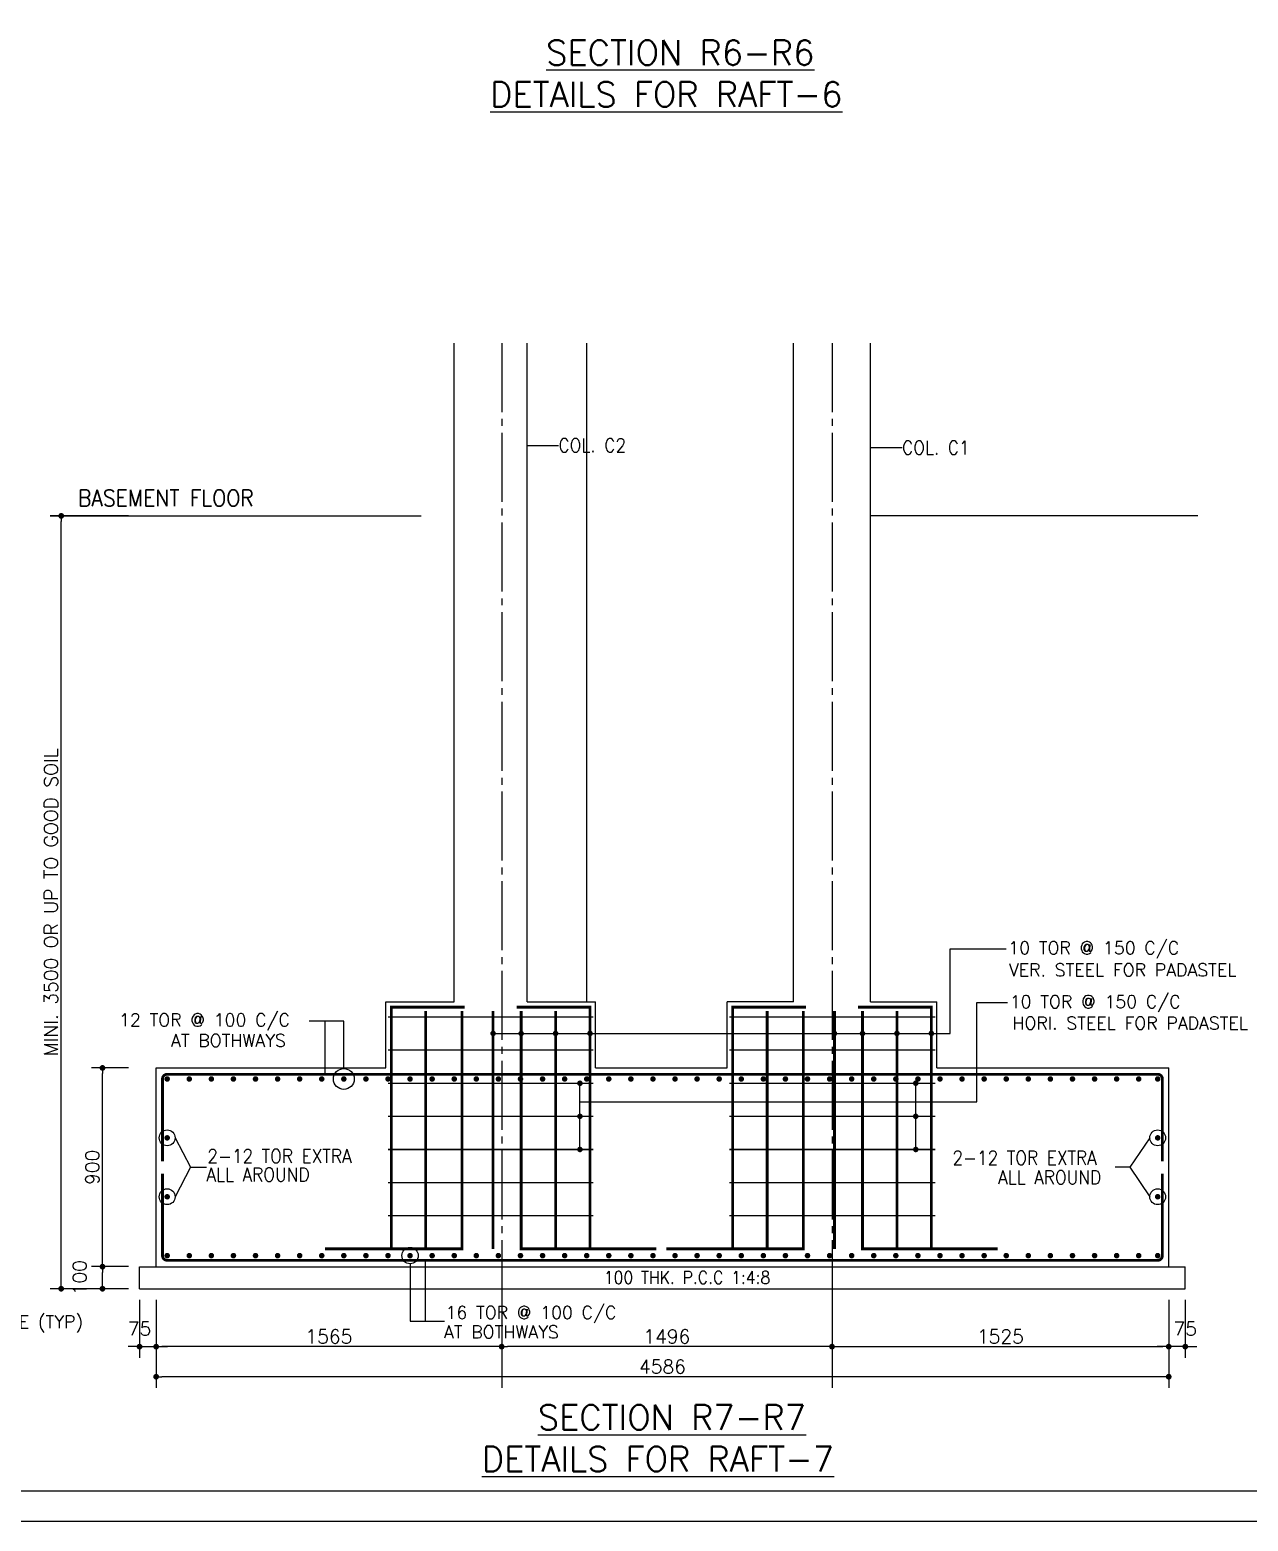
# Model space of a CAD drawing. Extents: x -200722 to 834823, y -494970 to 88783.
# Drawn here: x 491983 to 514054, y -104950 to -77936 of the extents above; entities that cross this region are included whole.
import ezdxf
from ezdxf.enums import TextEntityAlignment as Align

# ---------------------------------------------------------------- set-up
doc = ezdxf.new("R2010")
doc.units = 0
doc.header["$LTSCALE"] = 100
doc.header["$MEASUREMENT"] = 0
doc.header["$PDMODE"] = 34
for name, pattern in [('ACAD_ISO04W100', [30, 24, -3, 0, -3]), ('CL', [3.25, 2.5, -0.25, 0.25, -0.25]), ('HIDDEN', [0.375, 0.25, -0.125])]:
    doc.linetypes.add(name, pattern=pattern)
doc.layers.get('0').update_dxf_attribs({"linetype": 'CONTINUOUS'})
doc.layers.get('DEFPOINTS').update_dxf_attribs({"linetype": 'CONTINUOUS'})
for name, color, linetype in [('5', 4, 'CONTINUOUS'), ('A-Grid', 5, 'ACAD_ISO04W100'), ('BEAM', 4, 'CONTINUOUS'), ('STEEL', 6, 'CONTINUOUS'), ('TEXT', 2, 'CONTINUOUS')]:
    doc.layers.add(name, color=color, linetype=linetype)
doc.layers.add('9_PRINT BOUNDARY_NON PRINT', color=32, linetype='CONTINUOUS', plot=False)
doc.layers.add('9_TITLE TEXT', color=7, linetype='CONTINUOUS', lineweight=20)
doc.styles.add('ROMANS', font='romans.shx')
doc.styles.get("Standard").update_dxf_attribs({"font": 'simplex.shx'})
doc.dimstyles.new('STANDARD$0', dxfattribs={"dimtxt": 2.5, "dimasz": 2.5, "dimexe": 2, "dimexo": 0.7, "dimgap": 0.9, "dimtad": 1, "dimdec": 0, "dimdsep": 46, "dimtxsty": 'ROMANS', "dimcen": 0.09, "dimclrd": 4, "dimclre": 4, "dimclrt": 3, "dimadec": 0, "dimazin": 0, "dimtfac": 1, "dimtdec": 0, "dimtmove": 0, "dimatfit": 3, "dimfxl": 1, "dimtolj": 1, "dimtzin": 0, "dimarcsym": 0})

# ---------------------------------------------------------------- blocks, each defined once
blk = doc.blocks.new('DOT')
at = {"color": 0, "linetype": 'ByBlock'}
blk.add_line((-0.5, 0), (-1, 0), dxfattribs=at)
at = {"color": 0, "linetype": 'ByBlock', "const_width": 0.5}
blk.add_lwpolyline([(-0.25, 0, 1), (0.25, 0, 1)], format="xyb", close=True, dxfattribs=at)
blk = doc.blocks.new('*D905')
at = {"layer": 'BEAM', "color": 0, "lineweight": -2, "transparency": 16777216}
for p, q in [((493771, -100340), (493099, -100340)), ((493299, -100636), (493299, -100444)), ((493771, -100740), (493099, -100740))]:
    blk.add_line(p, q, dxfattribs=at)
at = {"layer": 'DEFPOINTS', "color": 0, "lineweight": -3, "transparency": 16777216}
for p in [(493299, -100340), (493971, -100340), (493971, -100740)]:
    blk.add_point(p, dxfattribs=at)
at = {"layer": 'BEAM', "color": 0, "lineweight": -2, "transparency": 16777216, "xscale": 104, "yscale": 104, "zscale": 104}
for p, rotation in [((493299, -100340), 90), ((493299, -100740), 270)]:
    blk.add_blockref('DOT', p, dxfattribs=dict(at, rotation=rotation))
at = {"layer": 'BEAM', "color": 0, "transparency": 16777216, "insert": (492885, -100540), "char_height": 248, "attachment_point": 5, "rotation": 90}
blk.add_mtext('\\A1;100', dxfattribs=at)
blk = doc.blocks.new('_DOT')
at = {"color": 0, "linetype": 'ByBlock'}
blk.add_line((-0.5, 0), (-1, 0), dxfattribs=at)
at = {"color": 0, "linetype": 'ByBlock', "const_width": 0.5}
blk.add_lwpolyline([(-0.25, 0, 1), (0.25, 0, 1)], format="xyb", close=True, dxfattribs=at)
blk = doc.blocks.new('*D906')
at = {"layer": 'BEAM', "color": 0, "lineweight": -2, "transparency": 16777216}
for p, q in [((493771, -96740), (493099, -96740)), ((493299, -100236), (493299, -96844)), ((493771, -100340), (493099, -100340))]:
    blk.add_line(p, q, dxfattribs=at)
at = {"layer": 'DEFPOINTS', "color": 0, "lineweight": -3, "transparency": 16777216}
for p in [(493299, -96740), (493971, -96740, 2867), (493971, -100340)]:
    blk.add_point(p, dxfattribs=at)
at = {"layer": 'BEAM', "color": 0, "lineweight": -2, "transparency": 16777216, "xscale": 104, "yscale": 104, "zscale": 104}
for p, rotation in [((493299, -96740), 90), ((493299, -100340), 270)]:
    blk.add_blockref('DOT', p, dxfattribs=dict(at, rotation=rotation))
at = {"layer": 'BEAM', "color": 0, "transparency": 16777216, "insert": (493115, -98540), "char_height": 248, "attachment_point": 5, "rotation": 90}
blk.add_mtext('\\A1;900', dxfattribs=at)
blk = doc.blocks.new('*D907')
at = {"layer": 'BEAM', "color": 0, "lineweight": -2, "transparency": 16777216}
for p, q in [((493771, -86740), (492351, -86740)), ((492551, -100636), (492551, -86844)), ((493771, -100740), (492351, -100740))]:
    blk.add_line(p, q, dxfattribs=at)
at = {"layer": 'DEFPOINTS', "color": 0, "lineweight": -3, "transparency": 16777216}
for p in [(492551, -86740), (493971, -86740, 19167), (493971, -100740)]:
    blk.add_point(p, dxfattribs=at)
at = {"layer": 'BEAM', "color": 0, "lineweight": -2, "transparency": 16777216, "xscale": 104, "yscale": 104, "zscale": 104}
for p, rotation in [((492551, -86740), 90), ((492551, -100740), 270)]:
    blk.add_blockref('DOT', p, dxfattribs=dict(at, rotation=rotation))
at = {"layer": 'BEAM', "color": 0, "transparency": 16777216, "insert": (492367, -93740), "char_height": 248, "attachment_point": 5, "rotation": 90}
blk.add_mtext('\\A1;{\\C4;MINI. 3500 OR UP TO GOOD SOIL}', dxfattribs=at)
blk = doc.blocks.new('*D908')
at = {"layer": 'BEAM', "color": 0, "lineweight": -2, "transparency": 16777216}
for p, q in [((493971, -100940), (493971, -101989)), ((494271, -100940), (494271, -101989)), ((493867, -101789), (493763, -101789)), ((493971, -101789), (494271, -101789)), ((494375, -101789), (494479, -101789))]:
    blk.add_line(p, q, dxfattribs=at)
at = {"layer": 'DEFPOINTS', "color": 0, "lineweight": -3, "transparency": 16777216}
for p in [(493971, -100740), (494271, -100740), (494271, -101789)]:
    blk.add_point(p, dxfattribs=at)
at = {"layer": 'BEAM', "color": 0, "lineweight": -2, "transparency": 16777216, "xscale": 104, "yscale": 104, "zscale": 104}
blk.add_blockref('DOT', (493971, -101789), dxfattribs=at)
at = {"layer": 'BEAM', "color": 0, "lineweight": -2, "transparency": 16777216, "xscale": 104, "yscale": 104, "zscale": 104, "rotation": 180}
blk.add_blockref('DOT', (494271, -101789), dxfattribs=at)
at = {"layer": 'BEAM', "color": 0, "transparency": 16777216, "insert": (493971, -101465), "char_height": 248, "attachment_point": 5}
blk.add_mtext('\\A1;75', dxfattribs=at)
blk = doc.blocks.new('*D909')
at = {"layer": 'BEAM', "color": 0, "lineweight": -2, "transparency": 16777216}
for p, q in [((494271, -100940), (494271, -101989)), ((500531, -100940), (500531, -101989)), ((500427, -101789), (494375, -101789))]:
    blk.add_line(p, q, dxfattribs=at)
at = {"layer": 'DEFPOINTS', "color": 0, "lineweight": -3, "transparency": 16777216}
for p in [(494271, -100740), (500531, -100740, 35449), (494271, -101789)]:
    blk.add_point(p, dxfattribs=at)
at = {"layer": 'BEAM', "color": 0, "lineweight": -2, "transparency": 16777216, "xscale": 104, "yscale": 104, "zscale": 104, "rotation": 180}
blk.add_blockref('DOT', (494271, -101789), dxfattribs=at)
at = {"layer": 'BEAM', "color": 0, "lineweight": -2, "transparency": 16777216, "xscale": 104, "yscale": 104, "zscale": 104}
blk.add_blockref('DOT', (500531, -101789), dxfattribs=at)
at = {"layer": 'BEAM', "color": 0, "transparency": 16777216, "insert": (497401, -101605), "char_height": 248, "attachment_point": 5}
blk.add_mtext('\\A1;1565', dxfattribs=at)
blk = doc.blocks.new('*D910')
at = {"layer": 'BEAM', "color": 0, "lineweight": -2, "transparency": 16777216}
for p, q in [((506515, -100940), (506515, -101989)), ((512615, -100940), (512615, -101989)), ((506619, -101789), (512511, -101789))]:
    blk.add_line(p, q, dxfattribs=at)
at = {"layer": 'DEFPOINTS', "color": 0, "lineweight": -3, "transparency": 16777216}
for p in [(506515, -100740, -225), (512615, -100740, -421), (512615, -101789)]:
    blk.add_point(p, dxfattribs=at)
at = {"layer": 'BEAM', "color": 0, "lineweight": -2, "transparency": 16777216, "xscale": 104, "yscale": 104, "zscale": 104, "rotation": 180}
blk.add_blockref('DOT', (506515, -101789), dxfattribs=at)
at = {"layer": 'BEAM', "color": 0, "lineweight": -2, "transparency": 16777216, "xscale": 104, "yscale": 104, "zscale": 104}
blk.add_blockref('DOT', (512615, -101789), dxfattribs=at)
at = {"layer": 'BEAM', "color": 0, "transparency": 16777216, "insert": (509565, -101605), "char_height": 248, "attachment_point": 5}
blk.add_mtext('\\A1;1525', dxfattribs=at)
blk = doc.blocks.new('*D911')
at = {"layer": 'BEAM', "color": 0, "lineweight": -2, "transparency": 16777216}
for p, q in [((512615, -100940), (512615, -101989)), ((512915, -100940), (512915, -101989)), ((512511, -101789), (512407, -101789)), ((512915, -101789), (512615, -101789)), ((513019, -101789), (513123, -101789))]:
    blk.add_line(p, q, dxfattribs=at)
at = {"layer": 'DEFPOINTS', "color": 0, "lineweight": -3, "transparency": 16777216}
for p in [(512615, -100740), (512915, -100740), (512615, -101789)]:
    blk.add_point(p, dxfattribs=at)
at = {"layer": 'BEAM', "color": 0, "lineweight": -2, "transparency": 16777216, "xscale": 104, "yscale": 104, "zscale": 104}
blk.add_blockref('DOT', (512615, -101789), dxfattribs=at)
at = {"layer": 'BEAM', "color": 0, "lineweight": -2, "transparency": 16777216, "xscale": 104, "yscale": 104, "zscale": 104, "rotation": 180}
blk.add_blockref('DOT', (512915, -101789), dxfattribs=at)
at = {"layer": 'BEAM', "color": 0, "transparency": 16777216, "insert": (512915, -101465), "char_height": 248, "attachment_point": 5}
blk.add_mtext('\\A1;75', dxfattribs=at)
blk = doc.blocks.new('*D912')
at = {"layer": 'BEAM', "color": 0, "lineweight": -2, "transparency": 16777216}
for p, q in [((494271, -100940), (494271, -102534)), ((512615, -100940), (512615, -102534)), ((512511, -102334), (494375, -102334))]:
    blk.add_line(p, q, dxfattribs=at)
at = {"layer": 'DEFPOINTS', "color": 0, "lineweight": -3, "transparency": 16777216}
for p in [(494271, -100740, -29786), (512615, -100740, -421), (494271, -102334)]:
    blk.add_point(p, dxfattribs=at)
at = {"layer": 'BEAM', "color": 0, "lineweight": -2, "transparency": 16777216, "xscale": 104, "yscale": 104, "zscale": 104, "rotation": 180}
blk.add_blockref('DOT', (494271, -102334), dxfattribs=at)
at = {"layer": 'BEAM', "color": 0, "lineweight": -2, "transparency": 16777216, "xscale": 104, "yscale": 104, "zscale": 104}
blk.add_blockref('DOT', (512615, -102334), dxfattribs=at)
at = {"layer": 'BEAM', "color": 0, "transparency": 16777216, "insert": (503443, -102150), "char_height": 248, "attachment_point": 5}
blk.add_mtext('\\A1;4586', dxfattribs=at)
blk = doc.blocks.new('*D913')
at = {"layer": 'BEAM', "color": 0, "lineweight": -2, "transparency": 16777216}
for p, q in [((500531, -100940), (500531, -101989)), ((506515, -100940), (506515, -101989)), ((506411, -101789), (500635, -101789))]:
    blk.add_line(p, q, dxfattribs=at)
at = {"layer": 'DEFPOINTS', "color": 0, "lineweight": -3, "transparency": 16777216}
for p in [(500531, -100740, -418), (506515, -100740, -225), (500531, -101789)]:
    blk.add_point(p, dxfattribs=at)
at = {"layer": 'BEAM', "color": 0, "lineweight": -2, "transparency": 16777216, "xscale": 104, "yscale": 104, "zscale": 104, "rotation": 180}
blk.add_blockref('DOT', (500531, -101789), dxfattribs=at)
at = {"layer": 'BEAM', "color": 0, "lineweight": -2, "transparency": 16777216, "xscale": 104, "yscale": 104, "zscale": 104}
blk.add_blockref('DOT', (506515, -101789), dxfattribs=at)
at = {"layer": 'BEAM', "color": 0, "transparency": 16777216, "insert": (503523, -101605), "char_height": 248, "attachment_point": 5}
blk.add_mtext('\\A1;1496', dxfattribs=at)

msp = doc.modelspace()

# ---------------------------------------------------------------- linework, layer by layer
at = {"color": 18, "true_color": 0x000000}
msp.add_lwpolyline([(433669.4, -104400.4), (525079.4, -104400.4), (525079.4, -40160.4), (433669.4, -40160.4)], close=True, dxfattribs=at)
at = {"layer": '5', "color": 18, "lineweight": -3, "ltscale": 0.4, "true_color": 0x000000}
for p, q in [((499671.3, -95540.4, 125.4), (499671.3, -83609.2, -2480)), ((500991.3, -95540.4, 1144.8), (500991.3, -83609.2, -1460.6)), ((505815.3, -95540.4, 125.4), (505815.3, -83609.2, -2480)), ((507215.3, -95540.4, 29911.9), (507215.3, -83609.2, 27306.4)), ((492351.1, -86740.4, -28519.3), (499071.3, -86740.4, -33.9)), ((513144.1, -86740.4, -8418.9), (507215.3, -86740.4, -33.9)), ((498431.3, -95540.4, -716.6), (499671.3, -95540.4, 6978.2)), ((498431.3, -96740.4, 387.4), (498431.3, -95540.4, 387.4)), ((500991.3, -95540.4, -725.1), (502231.3, -95540.4, -5660.3)), ((502231.3, -96740.4, 387.4), (502231.3, -95540.4, 387.4)), ((505815.3, -95540.4, -26413.7), (504615.3, -95540.4, -26533.6)), ((504615.3, -96740.4, 387.4), (504615.3, -95540.4, 387.4)), ((507215.3, -95540.4, -26413.7), (508415.3, -95540.4, -26533.6)), ((508415.3, -96740.4, 387.4), (508415.3, -95540.4, 387.4)), ((494271.3, -100340.4, 387.4), (494271.3, -96740.4, 3254.9)), ((494271.3, -96740.4, -26531.6), (498431.3, -96740.4, -716.6)), ((502231.3, -96740.4, -5660.3), (504615.3, -96740.4, -15148.7)), ((508415.3, -96740.4, -26533.6), (512615.3, -96740.4, -26952.9)), ((512615.3, -100340.4, -33.9), (512615.3, -96740.4, 2833.6)), ((493971.3, -100340.4, -29399), (512915.3, -100340.4, -29820.4)), ((493971.3, -100740.4, 387.4), (493971.3, -100340.4, 387.4)), ((512915.3, -100740.4, -33.9), (512915.3, -100340.4, -33.9)), ((493971.3, -100740.4, -29399), (512915.3, -100740.4, -29820.4))]:
    msp.add_line(p, q, dxfattribs=at)
at = {"layer": '5', "color": 8, "lineweight": -3, "ltscale": 0.4}
msp.add_line((502071.3, -95540.4, 387.4), (502071.3, -83609.2, 387.4), dxfattribs=at)
at = {"layer": '9_PRINT BOUNDARY_NON PRINT', "color": 18, "true_color": 0x000000}
msp.add_lwpolyline([(433119.4, -104950.4), (525629.4, -104950.4), (525629.4, -39610.4), (433119.4, -39610.4)], close=True, dxfattribs=at)
at = {"layer": '9_TITLE TEXT', "color": 18, "true_color": 0x000000}
msp.add_lwpolyline([(525079.4, -40160.4), (433669.4, -40160.4), (433669.4, -104400.4), (525079.4, -104400.4)], dxfattribs=at)
at = {"layer": 'A-Grid', "color": 8, "linetype": 'CL', "ltscale": 5}
for points, elevation in [([(500531.3, -83609.2), (500531.3, -102533.9)], -1460.6), ([(506515.3, -83609.2), (506515.3, -102533.9)], 387.4)]:
    msp.add_lwpolyline(points, dxfattribs=dict(at, elevation=elevation))
at = {"layer": 'STEEL', "color": 3, "linetype": 'HIDDEN', "lineweight": -3, "ltscale": 10}
for points, const_width, elevation in [([(499861.4, -95640.4), (498531.3, -95640.4), (498531.3, -100017.5), (497331.3, -100017.5)], 50.8, -5660.3), ([(500801.2, -95640.4), (502131.3, -95640.4), (502131.3, -100017.5), (503331.3, -100017.5)], 50.8, -5660.3), ([(506045.4, -95640.4), (504715.3, -95640.4), (504715.3, -100017.5), (503515.3, -100017.5)], 50.8, -26533.6), ([(506985.2, -95640.4), (508315.3, -95640.4), (508315.3, -100017.5), (509515.3, -100017.5)], 50.8, -26533.6), ([(499155.3, -95711), (499155.3, -100017.5), (497955.3, -100017.5)], 50.8, -5660.3), ([(502188.9, -95817.5), (498469.2, -95817.5)], 25.4, -5660.3), ([(499812, -95711), (499812, -100017.5), (498612, -100017.5)], 50.8, -5660.3), ([(500375.2, -95711), (500375.2, -100017.5)], 50.8, -5660.3), ([(500883.3, -95711), (500883.3, -100017.5), (502083.3, -100017.5)], 50.8, -5660.3), ([(501507.3, -95711), (501507.3, -100017.5), (502707.3, -100017.5)], 50.8, -5660.3), ([(505339.3, -95711), (505339.3, -100017.5), (504139.3, -100017.5)], 50.8, -26533.6), ([(508386.9, -95817.5), (504653.2, -95817.5)], 25.4, -26533.6), ([(505996, -95711), (505996, -100017.5), (504796, -100017.5)], 50.8, -26533.6), ([(506559.2, -95711), (506559.2, -100017.5)], 50.8, -26533.6), ([(507067.3, -95711), (507067.3, -100017.5), (508267.3, -100017.5)], 50.8, -26533.6), ([(507691.3, -95711), (507691.3, -100017.5), (508891.3, -100017.5)], 50.8, -26533.6), ([(502188.9, -96417.5), (498469.2, -96417.5)], 25.4, -5660.3), ([(508386.9, -96417.5), (504653.2, -96417.5)], 25.4, -26533.6), ([(502188.9, -97017.5), (498469.2, -97017.5)], 25.4, -5660.3), ([(508386.9, -97017.5), (504653.2, -97017.5)], 25.4, -26533.6), ([(502188.9, -97617.5), (498469.2, -97617.5)], 25.4, -5660.3), ([(508386.9, -97617.5), (504653.2, -97617.5)], 25.4, -26533.6), ([(502188.9, -98217.5), (498469.2, -98217.5)], 25.4, -5660.3), ([(508386.9, -98217.5), (504653.2, -98217.5)], 25.4, -26533.6), ([(502188.9, -98817.5), (498469.2, -98817.5)], 25.4, -5660.3), ([(508386.9, -98817.5), (504653.2, -98817.5)], 25.4, -26533.6), ([(502188.9, -99417.5), (498469.2, -99417.5)], 25.4, -5660.3), ([(508386.9, -99417.5), (504653.2, -99417.5)], 25.4, -26533.6)]:
    msp.add_lwpolyline(points, dxfattribs=dict(at, const_width=const_width, elevation=elevation))
at = {"layer": 'STEEL', "color": 18, "lineweight": -3, "ltscale": 0.4, "true_color": 0x000000, "const_width": 50.8, "elevation": 30173.9}
for points in [[(512500.3, -98431.6), (512500.3, -96940.4, 0.4142136), (512415.3, -96855.4), (494471.3, -96855.4, 0.4142136), (494386.3, -96940.4), (494386.3, -98431.6)], [(512500.3, -98654.3), (512500.3, -100140.4, -0.4142136), (512415.3, -100225.4), (494471.3, -100225.4, -0.4142136), (494386.3, -100140.4), (494386.3, -98654.3)]]:
    msp.add_lwpolyline(points, format="xyb", dxfattribs=at)
at = {"layer": 'STEEL', "color": 18, "lineweight": -3, "ltscale": 0.4, "true_color": 0x000000, "const_width": 50}
for points, elevation in [([(494496.3, -96940.4, 1), (494446.3, -96940.4, 1)], 3254.9), ([(494896.3, -96940.4, -1), (494846.3, -96940.4, -1)], 3254.9), ([(495296.3, -96940.4, -1), (495246.3, -96940.4, -1)], 3254.9), ([(495696.3, -96940.4, -1), (495646.3, -96940.4, -1)], 3254.9), ([(496096.3, -96940.4, -1), (496046.3, -96940.4, -1)], 3254.9), ([(496496.3, -96940.4, -1), (496446.3, -96940.4, -1)], 3254.9), ([(496896.3, -96940.4, -1), (496846.3, -96940.4, -1)], 3254.9), ([(497296.3, -96940.4, -1), (497246.3, -96940.4, -1)], 3254.9), ([(497696.3, -96940.4, -1), (497646.3, -96940.4, -1)], 3254.9), ([(498096.3, -96940.4, -1), (498046.3, -96940.4, -1)], 3254.9), ([(498496.3, -96940.4, -1), (498446.3, -96940.4, -1)], 3254.9), ([(498896.3, -96940.4, -1), (498846.3, -96940.4, -1)], 3254.9), ([(499296.3, -96940.4, -1), (499246.3, -96940.4, -1)], 3254.9), ([(499696.3, -96940.4, -1), (499646.3, -96940.4, -1)], 3254.9), ([(500096.3, -96940.4, -1), (500046.3, -96940.4, -1)], 3254.9), ([(500496.3, -96940.4, -1), (500446.3, -96940.4, -1)], 3254.9), ([(500896.3, -96940.4, -1), (500846.3, -96940.4, -1)], 3254.9), ([(501296.3, -96940.4, -1), (501246.3, -96940.4, -1)], 3254.9), ([(501696.3, -96940.4, -1), (501646.3, -96940.4, -1)], 3254.9), ([(502096.3, -96940.4, -1), (502046.3, -96940.4, -1)], 3254.9), ([(502496.3, -96940.4, -1), (502446.3, -96940.4, -1)], 3254.9), ([(502896.3, -96940.4, -1), (502846.3, -96940.4, -1)], 3254.9), ([(503296.3, -96940.4, -1), (503246.3, -96940.4, -1)], 3254.9), ([(503696.3, -96940.4, -1), (503646.3, -96940.4, -1)], 3254.9), ([(504096.3, -96940.4, -1), (504046.3, -96940.4, -1)], 3254.9), ([(504496.3, -96940.4, -1), (504446.3, -96940.4, -1)], 3254.9), ([(504896.3, -96940.4, -1), (504846.3, -96940.4, -1)], 3254.9), ([(505296.3, -96940.4, -1), (505246.3, -96940.4, -1)], 3254.9), ([(505696.3, -96940.4, -1), (505646.3, -96940.4, -1)], 3254.9), ([(506096.3, -96940.4, -1), (506046.3, -96940.4, -1)], 3254.9), ([(506496.3, -96940.4, -1), (506446.3, -96940.4, -1)], 3254.9), ([(506896.3, -96940.4, -1), (506846.3, -96940.4, -1)], 3254.9), ([(507296.3, -96940.4, -1), (507246.3, -96940.4, -1)], 3254.9), ([(507696.3, -96940.4, -1), (507646.3, -96940.4, -1)], 3254.9), ([(508096.3, -96940.4, -1), (508046.3, -96940.4, -1)], 3254.9), ([(508496.3, -96940.4, -1), (508446.3, -96940.4, -1)], 3254.9), ([(508896.3, -96940.4, -1), (508846.3, -96940.4, -1)], 3254.9), ([(509296.3, -96940.4, -1), (509246.3, -96940.4, -1)], 3254.9), ([(509696.3, -96940.4, -1), (509646.3, -96940.4, -1)], 3254.9), ([(510096.3, -96940.4, -1), (510046.3, -96940.4, -1)], 3254.9), ([(510496.3, -96940.4, -1), (510446.3, -96940.4, -1)], 3254.9), ([(510896.3, -96940.4, -1), (510846.3, -96940.4, -1)], 3254.9), ([(511296.3, -96940.4, -1), (511246.3, -96940.4, -1)], 3254.9), ([(511696.3, -96940.4, -1), (511646.3, -96940.4, -1)], 3254.9), ([(512096.3, -96940.4, -1), (512046.3, -96940.4, -1)], 3254.9), ([(512390.3, -96940.4, -1), (512440.3, -96940.4, -1)], 2833.6), ([(494496.3, -98007.1, -1), (494446.3, -98007.1, -1)], 2299.1), ([(512440.3, -98007.1, -1), (512390.3, -98007.1, -1)], 1877.7), ([(494496.3, -99073.7, -1), (494446.3, -99073.7, -1)], 1343.3), ([(512440.3, -99073.7, -1), (512390.3, -99073.7, -1)], 921.9), ([(494496.3, -100140.4, -1), (494446.3, -100140.4, -1)], 387.4), ([(494896.3, -100140.4, -1), (494846.3, -100140.4, -1)], 387.4), ([(495296.3, -100140.4, -1), (495246.3, -100140.4, -1)], 387.4), ([(495696.3, -100140.4, -1), (495646.3, -100140.4, -1)], 387.4), ([(496096.3, -100140.4, -1), (496046.3, -100140.4, -1)], 387.4), ([(496496.3, -100140.4, -1), (496446.3, -100140.4, -1)], 387.4), ([(496896.3, -100140.4, -1), (496846.3, -100140.4, -1)], 387.4), ([(497296.3, -100140.4, -1), (497246.3, -100140.4, -1)], 387.4), ([(497696.3, -100140.4, -1), (497646.3, -100140.4, -1)], 387.4), ([(498096.3, -100140.4, -1), (498046.3, -100140.4, -1)], 387.4), ([(498496.3, -100140.4, -1), (498446.3, -100140.4, -1)], 387.4), ([(498896.3, -100140.4, -1), (498846.3, -100140.4, -1)], 387.4), ([(499296.3, -100140.4, -1), (499246.3, -100140.4, -1)], 387.4), ([(499696.3, -100140.4, -1), (499646.3, -100140.4, -1)], 387.4), ([(500096.3, -100140.4, -1), (500046.3, -100140.4, -1)], 387.4), ([(500496.3, -100140.4, -1), (500446.3, -100140.4, -1)], 387.4), ([(500896.3, -100140.4, -1), (500846.3, -100140.4, -1)], 387.4), ([(501296.3, -100140.4, -1), (501246.3, -100140.4, -1)], 387.4), ([(501696.3, -100140.4, -1), (501646.3, -100140.4, -1)], 387.4), ([(502096.3, -100140.4, -1), (502046.3, -100140.4, -1)], 387.4), ([(502496.3, -100140.4, -1), (502446.3, -100140.4, -1)], 387.4), ([(502896.3, -100140.4, -1), (502846.3, -100140.4, -1)], 387.4), ([(503296.3, -100140.4, -1), (503246.3, -100140.4, -1)], 387.4), ([(503696.3, -100140.4, -1), (503646.3, -100140.4, -1)], 387.4), ([(504096.3, -100140.4, -1), (504046.3, -100140.4, -1)], 387.4), ([(504496.3, -100140.4, -1), (504446.3, -100140.4, -1)], 387.4), ([(504896.3, -100140.4, -1), (504846.3, -100140.4, -1)], 387.4), ([(505296.3, -100140.4, -1), (505246.3, -100140.4, -1)], 387.4), ([(505696.3, -100140.4, -1), (505646.3, -100140.4, -1)], 387.4), ([(506096.3, -100140.4, -1), (506046.3, -100140.4, -1)], 387.4), ([(506496.3, -100140.4, -1), (506446.3, -100140.4, -1)], 387.4), ([(506896.3, -100140.4, -1), (506846.3, -100140.4, -1)], 387.4), ([(507296.3, -100140.4, -1), (507246.3, -100140.4, -1)], 387.4), ([(507696.3, -100140.4, -1), (507646.3, -100140.4, -1)], 387.4), ([(508096.3, -100140.4, -1), (508046.3, -100140.4, -1)], 387.4), ([(508496.3, -100140.4, -1), (508446.3, -100140.4, -1)], 387.4), ([(508896.3, -100140.4, -1), (508846.3, -100140.4, -1)], 387.4), ([(509296.3, -100140.4, -1), (509246.3, -100140.4, -1)], 387.4), ([(509696.3, -100140.4, -1), (509646.3, -100140.4, -1)], 387.4), ([(510096.3, -100140.4, -1), (510046.3, -100140.4, -1)], 387.4), ([(510496.3, -100140.4, -1), (510446.3, -100140.4, -1)], 387.4), ([(510896.3, -100140.4, -1), (510846.3, -100140.4, -1)], 387.4), ([(511296.3, -100140.4, -1), (511246.3, -100140.4, -1)], 387.4), ([(511696.3, -100140.4, -1), (511646.3, -100140.4, -1)], 387.4), ([(512096.3, -100140.4, -1), (512046.3, -100140.4, -1)], 387.4), ([(512390.3, -100140.4, 1), (512440.3, -100140.4, 1)], -33.9)]:
    msp.add_lwpolyline(points, format="xyb", close=True, dxfattribs=dict(at, elevation=elevation))
at = {"layer": 'TEXT', "color": 18, "true_color": 0x000000}
for p, q in [((500991.3, -85462.8, -1036.5), (501560.1, -85462.8, -1036.5)), ((507215.3, -85504.5, 27720.3), (507784.1, -85504.5, 27720.3)), ((508652.6, -96115.6, -26533.6), (508652.6, -94584, -26533.6)), ((508652.6, -94584, -26533.6), (509669.2, -94584, -26533.6)), ((509139.3, -97355.5, -26533.6), (509139.3, -95557.4, -26533.6)), ((509139.3, -95557.4, -26533.6), (509693.5, -95557.4, -26533.6)), ((497671.3, -95890.4, 3254.9), (497045.5, -95890.4, 3254.9)), ((497333.7, -96855.4, 3254.9), (497333.7, -95890.4, 3254.9)), ((497671.3, -96751.5, 3254.9), (497671.3, -95890.4, 3254.9)), ((500375.2, -96115.6, -5660.3), (508652.6, -96115.6, -26533.6)), ((501948.8, -98217.5, -5660.3), (501948.8, -97017.5, -5660.3)), ((508032.1, -98217.5, -26533.6), (508032.1, -97017.5, -26533.6)), ((501948.8, -97355.5, -5908.7), (509139.3, -97355.5, -26533.6)), ((494614.6, -98007.1, 2299.1), (494892, -98540.4, 1821.2)), ((512272, -98007.1, 1877.7), (511909.1, -98540.4, 1399.8)), ((494892, -98540.4, 1821.2), (494614.6, -99073.7, 1343.3)), ((494892, -98540.4, 1821.2), (495180.6, -98540.4, 1821.2)), ((511909.1, -98540.4, 1399.8), (511643.5, -98540.4, 1399.8)), ((511909.1, -98540.4, 1399.8), (512272, -99073.7, 921.9)), ((498871.3, -100288.8, 387.4), (498871.3, -101325.1, 387.4)), ((499142.2, -100225.4, 387.4), (499142.2, -101325.1, 387.4)), ((498871.3, -101325.1, 387.4), (499497.2, -101325.1, 387.4))]:
    msp.add_line(p, q, dxfattribs=at)
at = {"layer": 'TEXT', "color": 18, "true_color": 0x000000, "const_width": 50}
for points, elevation in [([(500350.2, -96115.6, -1), (500400.2, -96115.6, -1)], -5660.3), ([(500858.3, -96115.6, -1), (500908.3, -96115.6, -1)], -5660.3), ([(501482.3, -96115.6, -1), (501532.3, -96115.6, -1)], -5660.3), ([(502106.3, -96115.6, -1), (502156.3, -96115.6, -1)], -5660.3), ([(506534.2, -96115.6, -1), (506584.2, -96115.6, -1)], -26533.6), ([(507042.3, -96115.6, -1), (507092.3, -96115.6, -1)], -26533.6), ([(507666.3, -96115.6, -1), (507716.3, -96115.6, -1)], -26533.6), ([(508290.3, -96115.6, -1), (508340.3, -96115.6, -1)], -26533.6), ([(501923.8, -97017.5, -1), (501973.8, -97017.5, -1)], -5660.3), ([(508007.1, -97017.5, -1), (508057.1, -97017.5, -1)], -26533.6), ([(501923.8, -97617.5, -1), (501973.8, -97617.5, -1)], -5660.3), ([(508007.1, -97617.5, -1), (508057.1, -97617.5, -1)], -26533.6), ([(501923.8, -98217.5, -1), (501973.8, -98217.5, -1)], -5660.3), ([(508007.1, -98217.5, -1), (508057.1, -98217.5, -1)], -26533.6)]:
    msp.add_lwpolyline(points, format="xyb", close=True, dxfattribs=dict(at, elevation=elevation))
at = {"layer": 'TEXT', "color": 18, "true_color": 0x000000}
for centre, radius in [((497671.3, -96940.4, 3254.9), 188.9), ((494471.3, -98007.1, 2299.1), 143.3), ((512415.3, -98007.1, 1877.7), 143.3), ((494471.3, -99073.7, 1343.3), 143.3), ((512415.3, -99073.7, 921.9), 143.3), ((498871.3, -100140.4, 387.4), 148.4)]:
    msp.add_circle(centre, radius, dxfattribs=at)

# ---------------------------------------------------------------- texts
for s, height, p in [('%%USECTION R6-R6', 450, (501336.3, -78573.4, -18287)), ('%%UDETAILS FOR RAFT-6', 450, (500320.9, -79329.7, -18287)), ('10 TOR @ 150 C/C', 230, (509709.2, -94680, -29399)), ('VER. STEEL FOR PADASTEL', 230, (509720.9, -95080, -29399)), ('10 TOR @ 150 C/C', 230, (509735.4, -95655.4, -29399)), ('12 TOR @ 100 C/C', 230, (493599.3, -95986, 3254.9)), ('HORI. STEEL FOR PADASTEL', 230, (509783.3, -96043.6, -29399)), ('AT BOTHWAYS', 230, (494541.5, -96358.7, 3254.9)), ('16 TOR @ 100 C/C', 230, (499513.6, -101285.6, 387.4)), ('AT BOTHWAYS', 230, (499486.2, -101638.4, 387.4)), ('%%USECTION R7-R7', 450, (501185.4, -103293.7, 387.4)), ('%%UDETAILS FOR RAFT-7', 450, (500170, -104050.1, 387.4))]:
    msp.add_text(s, height=height, dxfattribs=at).set_placement(p)
at = {"layer": 'TEXT', "color": 18, "true_color": 0x000000, "width": 0.9}
for s, p in [('COL. C2', (501560.1, -85462.8, -30822.9)), ('COL. C1', (507784.1, -85504.5, -2066.1)), ('2-12 TOR EXTRA', (495198.7, -98337, -27965.3)), ('2-12 TOR EXTRA', (508697.1, -98368.9, -28386.7)), ('ALL AROUND', (495180.6, -98672.2, -27965.3)), ('ALL AROUND', (509522.1, -98721.6, -28386.7))]:
    msp.add_text(s, height=250, dxfattribs=at).set_placement(p, align=Align.MIDDLE_LEFT)
msp.add_text('BASEMENT FLOOR', height=300, dxfattribs=at).set_placement((492856.4, -86567.4, -13483))
at = {"layer": 'TEXT', "color": 18, "ltscale": 5, "true_color": 0x000000, "style": 'ROMANS', "width": 0.9}
msp.add_text('100 THK. P.C.C 1:4:8', height=230, dxfattribs=at).set_placement((502381.3, -100535.7, -23649.3), align=Align.MIDDLE_LEFT)
at = {"layer": 'TEXT', "color": 18, "true_color": 0x000000}
msp.add_text('SUITABLE DISTANCE (TYP)', height=230, dxfattribs=at).set_placement((488993.8, -101341.1), align=Align.MIDDLE_LEFT)

# ---------------------------------------------------------------- dimensions: what is measured, and where the dimension line sits
at = {"layer": 'BEAM', "color": 18, "true_color": 0x000000}
dim = msp.add_linear_dim(base=(492551.1, -86740.4, -29399), p1=(493971.3, -100740.4, -29399), p2=(493971.3, -86740.4, -10232.3), angle=90, text='{\\C4;MINI. <> OR UP TO GOOD SOIL}', dimstyle='STANDARD$0', override={"dimscale": 8, "dimtxt": 31, "dimasz": 13, "dimexe": 25, "dimexo": 25, "dimgap": 7.5, "dimlfac": 0.25, "dimzin": 3, "dimtxsty": 'Standard', "dimblk": 'DOT', "dimcen": 3, "dimdle": 4, "dimclrd": 0, "dimclre": 0, "dimclrt": 0, "dimtmove": 2, "dimldrblk": 'DOT', "dimtzin": 3}, dxfattribs=at)
dim.commit()
dim.dimension.update_dxf_attribs({"geometry": '*D907', "text_midpoint": (492367.1, -93740.4, -29399)})
for base, p1, p2, angle, picture, middle in [((493298.8, -96740.4, -29399), (493971.3, -100340.4, -29399), (493971.3, -96740.4, -26531.6), 90, '*D906', (493114.8, -98540.4, -29399)), ((493298.8, -100340.4, -29399), (493971.3, -100740.4, -29399), (493971.3, -100340.4, -29399), 90, '*D905', (492884.8, -100540.4, -29399)), ((494271.3, -101788.8, -29399), (500531.3, -100740.4, 6050.3), (494271.3, -100740.4, -29399), 180, '*D909', (497401.3, -101604.8, -29399)), ((500531.3, -101788.8, 387.4), (506515.3, -100740.4, 162.5), (500531.3, -100740.4, -30.2), 180, '*D913', (503523.3, -101604.8, 387.4))]:
    dim = msp.add_linear_dim(base=base, p1=p1, p2=p2, angle=angle, dimstyle='STANDARD$0', override={"dimscale": 8, "dimtxt": 31, "dimasz": 13, "dimexe": 25, "dimexo": 25, "dimgap": 7.5, "dimlfac": 0.25, "dimzin": 3, "dimtxsty": 'Standard', "dimblk": 'DOT', "dimcen": 3, "dimdle": 4, "dimclrd": 0, "dimclre": 0, "dimclrt": 0, "dimtmove": 2, "dimldrblk": 'DOT', "dimtzin": 3}, dxfattribs=at)
    dim.commit()
    dim.dimension.update_dxf_attribs({"geometry": picture, "text_midpoint": middle})
dim = msp.add_linear_dim(base=(494271.3, -101788.8, -29399), p1=(493971.3, -100740.4, -29399), p2=(494271.3, -100740.4, -29399), dimstyle='STANDARD$0', override={"dimscale": 8, "dimtxt": 31, "dimasz": 13, "dimexe": 25, "dimexo": 25, "dimgap": 7.5, "dimlfac": 0.25, "dimzin": 3, "dimtxsty": 'Standard', "dimblk": 'DOT', "dimcen": 3, "dimdle": 4, "dimclrd": 0, "dimclre": 0, "dimclrt": 0, "dimtmove": 2, "dimldrblk": 'DOT', "dimtzin": 3}, dxfattribs=at)
dim.commit()
dim.dimension.update_dxf_attribs({"geometry": '*D908', "text_midpoint": (493971.3, -101464.6, -29399), "dimtype": 160})
for base, p1, p2, picture, middle in [((494271.3, -102333.9, 387.4), (512615.3, -100740.4, -33.9), (494271.3, -100740.4, -29399), '*D912', (503443.3, -102149.9, 387.4)), ((512615.3, -101788.8, 387.4), (506515.3, -100740.4, 162.5), (512615.3, -100740.4, -33.9), '*D910', (509565.3, -101604.8, 387.4))]:
    dim = msp.add_linear_dim(base=base, p1=p1, p2=p2, dimstyle='STANDARD$0', override={"dimscale": 8, "dimtxt": 31, "dimasz": 13, "dimexe": 25, "dimexo": 25, "dimgap": 7.5, "dimlfac": 0.25, "dimzin": 3, "dimtxsty": 'Standard', "dimblk": 'DOT', "dimcen": 3, "dimdle": 4, "dimclrd": 0, "dimclre": 0, "dimclrt": 0, "dimtmove": 2, "dimldrblk": 'DOT', "dimtzin": 3}, dxfattribs=at)
    dim.commit()
    dim.dimension.update_dxf_attribs({"geometry": picture, "text_midpoint": middle})
dim = msp.add_linear_dim(base=(512615.3, -101788.8, -29820.4), p1=(512915.3, -100740.4, -29820.4), p2=(512615.3, -100740.4, -29820.4), angle=180, dimstyle='STANDARD$0', override={"dimscale": 8, "dimtxt": 31, "dimasz": 13, "dimexe": 25, "dimexo": 25, "dimgap": 7.5, "dimlfac": 0.25, "dimzin": 3, "dimtxsty": 'Standard', "dimblk": 'DOT', "dimcen": 3, "dimdle": 4, "dimclrd": 0, "dimclre": 0, "dimclrt": 0, "dimtmove": 2, "dimldrblk": 'DOT', "dimtzin": 3}, dxfattribs=at)
dim.commit()
dim.dimension.update_dxf_attribs({"geometry": '*D911', "text_midpoint": (512915.3, -101464.6, -29820.4), "dimtype": 160})

doc.saveas('drawing.dxf')
